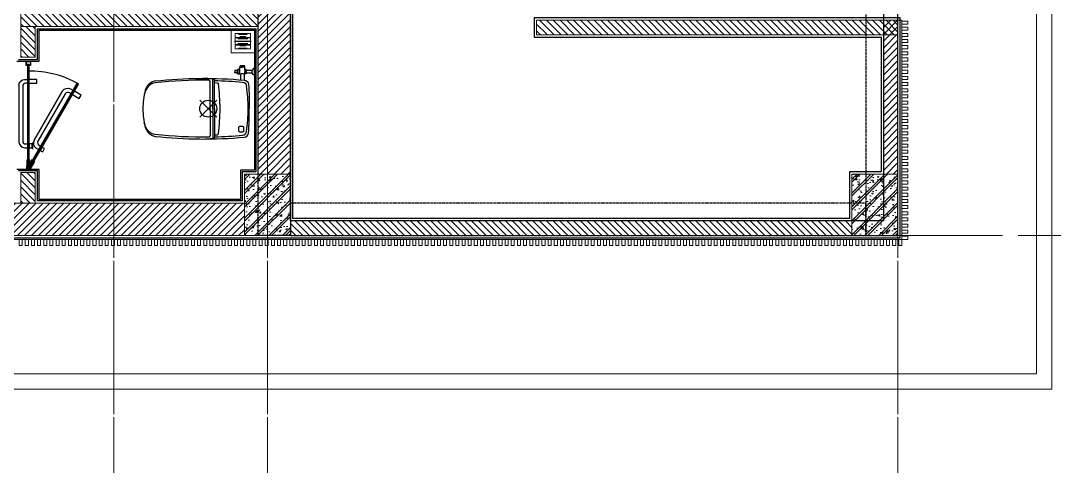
# Model space of a CAD drawing. Header units: millimetres. Extents: x -343543 to 400519, y -115663 to 104219.
# Drawn here: x -147038 to -140317, y 1499 to 4397 of the extents above; entities that cross this region are included whole.
import ezdxf
from ezdxf.xclip import XClip

# ---------------------------------------------------------------- set-up
doc = ezdxf.new("R2010")
doc.units = ezdxf.units.MM
doc.header["$XCLIPFRAME"] = 0
doc.linetypes.add('XREF MAT BANG TUONG XAY$0$CENTER', pattern=[50.8, 31.75, -6.35, 6.35, -6.35])
doc.linetypes.add('XREF MAT BANG TUONG XAY$0$xref_IKIGAI_Cot$0$HIDDEN', pattern=[9.525, 6.35, -3.175])
doc.layers.get('0').update_dxf_attribs({"color": 231, "lineweight": 0})
for name, color, linetype, lineweight in [('A-SYMBOLS', 10, 'Continuous', 13), ('XREF MAT BANG TUONG XAY$0$01.Xref _MB T1$0$A-DOOR', 8, 'Continuous', 9), ('XREF MAT BANG TUONG XAY$0$01.Xref _MB T1$0$A-FNSH', 8, 'Continuous', 9), ('XREF MAT BANG TUONG XAY$0$01.Xref _MB T1$0$A-FURN', 8, 'Continuous', 5), ('XREF MAT BANG TUONG XAY$0$01.Xref _MB T1$0$A-FURN @ 50', 8, 'Continuous', 5), ('XREF MAT BANG TUONG XAY$0$01.Xref _MB T1$0$A-FURN @ 75', 8, 'Continuous', 5), ('XREF MAT BANG TUONG XAY$0$01.Xref _MB T1$0$A-PATT', 8, 'Continuous', 9), ('XREF MAT BANG TUONG XAY$0$01.Xref _MB T1$0$A-TEXT', 8, 'Continuous', 25), ('XREF MAT BANG TUONG XAY$0$01.Xref _MB T1$0$A-WALL-INT', 8, 'Continuous', 9), ('XREF MAT BANG TUONG XAY$0$A-FINE', 8, 'Continuous', 25), ('XREF MAT BANG TUONG XAY$0$A-GRID', 8, 'XREF MAT BANG TUONG XAY$0$CENTER', 15), ('XREF MAT BANG TUONG XAY$0$A-WALL-INT', 8, 'Continuous', 9), ('XREF MAT BANG TUONG XAY$0$xref_IKIGAI_Cot$0$A-FNSH', 8, 'Continuous', 9), ('XREF MAT BANG TUONG XAY$0$xref_IKIGAI_Cot$0$A-PATT', 8, 'Continuous', 5)]:
    doc.layers.add(name, color=color, linetype=linetype, lineweight=lineweight)
for name, color, linetype in [('XREF MAT BANG TUONG XAY$0$A-FNSH', 8, 'Continuous'), ('XREF MAT BANG TUONG XAY$0$A-FURN', 8, 'Continuous'), ('XREF MAT BANG TUONG XAY$0$A-PATT', 8, 'Continuous'), ('XREF MAT BANG TUONG XAY$0$FF-FURN', 8, 'Continuous'), ('XREF MAT BANG TUONG XAY$0$xref_IKIGAI_Cot$0$S-HIDD', 8, 'XREF MAT BANG TUONG XAY$0$xref_IKIGAI_Cot$0$HIDDEN')]:
    doc.layers.add(name, color=color, linetype=linetype)
pattern_1 = [(50, (80, 180), (107.58903, -9.41282), [11.25, -123.75]), (355, (80, 180), (-20.8127, 112.82882), [9, -99]), (100.4514, (88.97, 179.22), (86.7764, 103.41593), [9.56103, -105.17132]), (46.1842, (80, 210), (160.08616, -24.82785), [16.875, -185.625]), (96.6356, (93.34, 207.93), (140.1994, 146.1177), [14.34154, -157.75695]), (351.1842, (80, 210), (140.1993, 146.1178), [13.5, -148.5]), (21, (95, 202.5), (89.53606, -60.39283), [11.25, -123.75]), (326, (95, 202.5), (36.4973, 108.7725), [9, -99]), (71.4514, (102.46, 197.47), (126.0334, 48.37957), [9.56103, -105.17132]), (37.5, (80, 180), (1.82398, 49.934078), [0, -97.8, 0, -100.5, 0, -99.375]), (7.5, (80, 180), (39.46043, 59.16176), [0, -57.3, 0, -95.55, 0, -37.875]), (327.5, (46.55, 180), (80.073365, -3.38323), [0, -37.5, 0, -117, 0, -155.25]), (317.5, (31.55, 180), (87.47793, 15.01575), [0, -48.75, 0, -77.7, 0, -110.25]), (45, (80, 180), (-45.07806, 45.07806), []), (45, (80, 198.375), (-45.07806, 45.07806), [])]

# ---------------------------------------------------------------- blocks, each defined once
blk = doc.blocks.new('XREF MAT BANG TUONG XAY$0$00.xref_IKIGAI_Truc')
at = {"layer": 'XREF MAT BANG TUONG XAY$0$A-GRID', "color": 8, "ltscale": 20}
for points in [[(34900, -3895), (34900, 22924.4)], [(40000, -3895), (40000, 22924.4)], [(35900, -3895), (35900, 10635.4)], [(-2907.5, 3000), (42750, 3000)]]:
    blk.add_lwpolyline(points, dxfattribs=at)
blk = doc.blocks.new('*U117')
at = {"layer": 'XREF MAT BANG TUONG XAY$0$01.Xref _MB T1$0$A-PATT'}
h = blk.add_hatch(dxfattribs=at)
h.set_pattern_fill('ANSI31', color=8, scale=250)
h.set_pattern_definition([(45, (-15, 1633.22), (-22.0971, 22.0971), [])])
h.paths.add_polyline_path([(95, 3650), (0, 3650), (0, 0), (95, 0)])
at = {"layer": 'XREF MAT BANG TUONG XAY$0$01.Xref _MB T1$0$A-WALL-INT', "color": 8}
blk.add_lwpolyline([(95, 3650), (0, 3650), (0, 0), (95, 0)], close=True, dxfattribs=at)
blk = doc.blocks.new('*U125')
at = {"layer": 'XREF MAT BANG TUONG XAY$0$01.Xref _MB T1$0$A-FURN', "color": 8}
blk.add_lwpolyline([(-10, -20), (10, -20), (10, 20), (-10, 20)], close=True, dxfattribs=at)
blk = doc.blocks.new('*U126')
at = {"color": 8, "transparency": 16777216}
for p in [(-8400, 0), (-8360, 0), (-8320, 0), (-8280, 0), (-8240, 0), (-8200, 0), (-8160, 0), (-8120, 0), (-8080, 0), (-8040, 0), (-8000, 0), (-7960, 0), (-7920, 0), (-7880, 0), (-7840, 0), (-7800, 0), (-7760, 0), (-7720, 0), (-7680, 0), (-7640, 0), (-7600, 0), (-7560, 0), (-7520, 0), (-7480, 0), (-7440, 0), (-7400, 0), (-7360, 0), (-7320, 0), (-7280, 0), (-7240, 0), (-7200, 0), (-7160, 0), (-7120, 0), (-7080, 0), (-7040, 0), (-7000, 0), (-6960, 0), (-6920, 0), (-6880, 0), (-6840, 0), (-6800, 0), (-6760, 0), (-6720, 0), (-6680, 0), (-6640, 0), (-6600, 0), (-6560, 0), (-6520, 0), (-6480, 0), (-6440, 0), (-6400, 0), (-6360, 0), (-6320, 0), (-6280, 0), (-6240, 0), (-6200, 0), (-6160, 0), (-6120, 0), (-6080, 0), (-6040, 0), (-6000, 0), (-5960, 0), (-5920, 0), (-5880, 0), (-5840, 0), (-5800, 0), (-5760, 0), (-5720, 0), (-5680, 0), (-5640, 0), (-5600, 0), (-5560, 0), (-5520, 0), (-5480, 0), (-5440, 0), (-5400, 0), (-5360, 0), (-5320, 0), (-5280, 0), (-5240, 0), (-5200, 0), (-5160, 0), (-5120, 0), (-5080, 0), (-5040, 0), (-5000, 0), (-4960, 0), (-4920, 0), (-4880, 0), (-4840, 0), (-4800, 0), (-4760, 0), (-4720, 0), (-4680, 0), (-4640, 0), (-4600, 0), (-4560, 0), (-4520, 0), (-4480, 0), (-4440, 0), (-4400, 0), (-4360, 0), (-4320, 0), (-4280, 0), (-4240, 0), (-4200, 0), (-4160, 0), (-4120, 0), (-4080, 0), (-4040, 0), (-4000, 0), (-3960, 0), (-3920, 0), (-3880, 0), (-3840, 0), (-3800, 0), (-3760, 0), (-3720, 0), (-3680, 0), (-3640, 0), (-3600, 0), (-3560, 0), (-3520, 0), (-3480, 0), (-3440, 0), (-3400, 0), (-3360, 0), (-3320, 0), (-3280, 0), (-3240, 0), (-3200, 0), (-3160, 0), (-3120, 0), (-3080, 0), (-3040, 0), (-3000, 0), (-2960, 0), (-2920, 0), (-2880, 0), (-2840, 0), (-2800, 0), (-2760, 0), (-2720, 0), (-2680, 0)]:
    blk.add_blockref('*U125', p, dxfattribs=at)
blk = doc.blocks.new('*U123')
at = {"layer": 'XREF MAT BANG TUONG XAY$0$01.Xref _MB T1$0$A-FURN', "color": 8}
blk.add_lwpolyline([(-10, -20), (10, -20), (10, 20), (-10, 20)], close=True, dxfattribs=at)
blk = doc.blocks.new('*U124')
at = {"color": 8, "transparency": 16777216}
for p in [(-1400, 0), (-1360, 0), (-1320, 0), (-1280, 0), (-1240, 0), (-1200, 0), (-1160, 0), (-1120, 0), (-1080, 0), (-1040, 0), (-1000, 0), (-960, 0), (-920, 0), (-880, 0), (-840, 0), (-800, 0), (-760, 0), (-720, 0), (-680, 0), (-640, 0), (-600, 0), (-560, 0), (-520, 0), (-480, 0), (-440, 0), (-400, 0), (-360, 0), (-320, 0), (-280, 0), (-240, 0), (-200, 0), (-160, 0), (-120, 0), (-80, 0), (-40, 0), (0, 0)]:
    blk.add_blockref('*U123', p, dxfattribs=at)
blk = doc.blocks.new('XREF MAT BANG TUONG XAY$0$01.Xref _MB T1$0$lam nhom T1')
at = {"color": 8, "elevation": 0}
blk.add_lwpolyline([(0, -25), (0, 1400), (-25, 1400), (-25, -25)], close=True, dxfattribs=at)
at = {"color": 8}
blk.add_lwpolyline([(8395, 0), (0, 0), (0, -25), (8395, -25)], close=True, dxfattribs=at)
at = {"color": 8, "rotation": 270}
blk.add_blockref('*U124', (-45, -15), dxfattribs=at)
at = {"color": 8}
blk.add_blockref('*U126', (8385, -45), dxfattribs=at)
blk = doc.blocks.new('*U121')
at = {"layer": 'XREF MAT BANG TUONG XAY$0$01.Xref _MB T1$0$A-PATT'}
h = blk.add_hatch(dxfattribs=at)
h.set_pattern_fill('ANSI31', color=8, scale=250)
h.set_pattern_definition([(45, (2239.998, -1921.792), (-22.0971, 22.0971), [])])
h.paths.add_polyline_path([(2350, 95), (0, 95), (0, 0), (2350, 0)])
at = {"layer": 'XREF MAT BANG TUONG XAY$0$01.Xref _MB T1$0$A-WALL-INT', "color": 8}
blk.add_lwpolyline([(2350, 95), (0, 95), (0, 0), (2350, 0)], close=True, dxfattribs=at)
blk = doc.blocks.new('*U122')
at = {"layer": 'XREF MAT BANG TUONG XAY$0$01.Xref _MB T1$0$A-PATT'}
h = blk.add_hatch(dxfattribs=at)
h.set_pattern_fill('ANSI31', color=8, scale=250)
h.set_pattern_definition([(45, (889.997, -1921.79), (-22.0971, 22.0971), [])])
h.paths.add_polyline_path([(1000, 95), (0, 95), (0, 0), (1000, 0)])
at = {"layer": 'XREF MAT BANG TUONG XAY$0$01.Xref _MB T1$0$A-WALL-INT', "color": 8}
blk.add_lwpolyline([(1000, 95), (0, 95), (0, 0), (1000, 0)], close=True, dxfattribs=at)
blk = doc.blocks.new('XREF MAT BANG TUONG XAY$0$xref_IKIGAI_Cot')
at = {"layer": 'XREF MAT BANG TUONG XAY$0$xref_IKIGAI_Cot$0$A-PATT'}
h = blk.add_hatch(dxfattribs=at)
h.set_pattern_fill('BT-01', color=8, scale=15, pattern_type=2)
h.set_pattern_definition(pattern_1)
h.paths.add_polyline_path([(36050, 3000), (35750, 3000), (35750, 3400), (36050, 3400)])
h = blk.add_hatch(dxfattribs=at)
h.set_pattern_fill('BT-01', color=8, scale=15, pattern_type=2)
h.set_pattern_definition(pattern_1)
h.paths.add_polyline_path([(40000, 3000), (39700, 3000), (39700, 3400), (40000, 3400)])
at = {"layer": 'XREF MAT BANG TUONG XAY$0$A-GRID', "color": 8, "ltscale": 20}
for points in [[(34900, -3895), (34900, 22924.4)], [(40000, -3895), (40000, 22924.4)], [(35900, -3895), (35900, 10635.4)], [(-2907.5, 3000), (42750, 3000)]]:
    blk.add_lwpolyline(points, dxfattribs=at)
at = {"layer": 'XREF MAT BANG TUONG XAY$0$xref_IKIGAI_Cot$0$A-FNSH', "color": 8}
for points in [[(36050, 3000), (35750, 3000), (35750, 3400), (36050, 3400)], [(40000, 3000), (39700, 3000), (39700, 3400), (40000, 3400)]]:
    blk.add_lwpolyline(points, close=True, dxfattribs=at)
at = {"layer": 'XREF MAT BANG TUONG XAY$0$xref_IKIGAI_Cot$0$S-HIDD', "color": 8}
for points in [[(40000, 19190), (39790, 19190), (39790, 3000), (40000, 3000)], [(36050, 3000), (35840, 3000), (35840, 9990), (36050, 9990)], [(39790, 3210), (36050, 3210), (36050, 3000), (39790, 3000)]]:
    blk.add_lwpolyline(points, close=True, dxfattribs=at)
blk = doc.blocks.new('XREF MAT BANG TUONG XAY$0$01.Xref _MB T1$0$Electronic toilet-bidet Princess PB-101S_top_dwgmodels.com')
at = {"color": 8, "ltscale": 0.25}
for p, q in [((245, -55), (355, 55)), ((245, 55), (355, -55))]:
    blk.add_line(p, q, dxfattribs=at)
at = {"color": 8}
for points in [[(644.3, 180.3, 0.04919), (64.7, 185.4, 0.368917), (38.5, 158.6, 0.0169), (33.1, 0)], [(258.6, 182.9, 0.01756), (77.1, 173, 0.340895), (50.7, 148.6, 0.074358)], [(71.5, 147, -0.414214), (76.3, 151.8), (95.5, 151.8)], [(95.5, 151.8, -0.414214), (100.3, 147), (100.3, 119.4, -0.414214), (95.5, 114.6), (76.3, 114.6, -0.414214), (71.5, 119.4), (71.5, 147)], [(258.6, 170.5), (242, 169, 0.356357), (234.3, 161.4)], [(270.8, 191.8), (263, 190.2, 0.299625), (258.6, 185.7, 1.218048)], [(296.4, 184.5, -0.035814), (646.7, 167.2, -0.219238), (698.3, 135.4, -0.098211), (716.5, 91.3)], [(644.3, -180.3, -0.04919), (64.7, -185.4, -0.368917), (38.5, -158.6, -0.0169), (33.1, 0)], [(296.4, -184.5, 0.035814), (646.7, -167.2, 0.219238), (698.3, -135.4, 0.098211), (716.5, -91.3)], [(258.6, -182.9, -0.01756), (77.1, -173, -0.340895), (50.7, -148.6, -0.074358)], [(258.6, -170.5), (242, -169, -0.356357), (234.3, -161.4)], [(270.8, -191.8), (263, -190.2, -0.299625), (258.6, -185.7, -1.218048)], [(0, -217.7, -0.356543), (14.2, -233.3)], [(0, -262.9, 0.356543), (14.2, -247.3)], [(14.2, -240.3, -0.004949), (14.3, -240.3), (14.3, -240.3)], [(62.2, -269.2, 0.141943), (63.2, -273.4, 0.425136)], [(94.7, -269.2, -0.141943), (93.7, -273.4, -0.425136)]]:
    blk.add_lwpolyline(points, format="xyb", dxfattribs=at)
for points in [[(258.6, 0), (258.6, 185.7)], [(270.8, 0), (270.8, 191.8)], [(287, 0), (287, 174.9)], [(258.6, 0), (258.6, -185.7)], [(270.8, 0), (270.8, -191.8)], [(287, 0), (287, -174.9)], [(62.2, -225.9), (66.6, -223.4), (66.6, -185.6)], [(94.7, -225.9), (90.3, -223.4), (90.3, -187.6)], [(0, -217.7), (0, -262.9)], [(14.3, -230.7), (52.7, -230.7), (52.5, -249.9), (14.1, -249.9)], [(14.2, -233.3), (14.2, -247.3)], [(52.6, -230.7), (52.6, -225.9), (62.2, -225.9), (62.2, -240.3)], [(52.6, -249.9), (52.6, -254.7), (62.2, -254.7), (62.2, -240.3)], [(62.2, -254.7), (62.2, -269.2), (78.4, -269.2)], [(94.7, -225.9), (94.7, -269.2), (78.4, -269.2)], [(107, -225.9), (94.7, -225.9)], [(94.7, -254.7), (107, -254.7)], [(107, -254.7), (107, -225.9)], [(107, -225.9), (112.1, -233.2), (112.1, -240.3)], [(107, -254.7), (112.1, -247.4), (112.1, -240.3)], [(112.1, -233.2), (128, -233.2), (128, -240.3)], [(112.1, -247.4), (128, -247.4), (128, -240.3)], [(63.2, -273.4), (78.4, -273.4)], [(63.2, -273.4), (63.2, -279.6), (93.7, -279.6), (93.7, -273.4)], [(93.7, -273.4), (78.4, -273.4)]]:
    blk.add_lwpolyline(points, dxfattribs=at)
at = {"color": 8, "ltscale": 0.25}
blk.add_circle((300, 0), 55, dxfattribs=at)
at = {"color": 8}
for centre, radius, start, end in [((1153, 0), 1112.3, 172.32074, 180), ((1427.3, 0), 1203.9, 172.2935, 180), ((352.2, -398.5), 595.9, 91.52087, 97.84644), ((296.6, 174.9), 9.61, 91.27341, 180), ((630.9, 99.6), 81.7, 14.44835, 83.95562), ((244.5, 0), 480.7, 0, 14.44835), ((1153, 0), 1112.3, 180, 187.67926), ((1427.3, 0), 1203.9, 180, 187.7065), ((244.5, 0), 480.7, 345.55165, 0), ((630.9, -99.6), 81.7, 276.04438, 345.55165), ((352.2, 398.5), 595.9, 262.15356, 268.47913), ((296.6, -174.9), 9.61, 180, 268.72659), ((78.4, -202.3), 24.2, 240.69729, 299.30271)]:
    blk.add_arc(centre, radius, start, end, dxfattribs=at)
blk = doc.blocks.new('XREF MAT BANG TUONG XAY$0$01.Xref _MB T1$0$Drain')
at = {"color": 8}
blk.add_lwpolyline([(-1.2, -1.2), (1.2, -1.2), (1.2, 1.2), (-1.2, 1.2)], close=True, dxfattribs=at)
at = {"color": 8, "const_width": 0.16}
for points in [[(-0.73, 0.48), (-0.73, -0.48)], [(-0.37, 0.79), (-0.37, -0.79)], [(0, 0.87), (0, -0.87)], [(0.37, 0.79), (0.37, -0.79)], [(0.73, 0.48), (0.73, -0.48)]]:
    blk.add_lwpolyline(points, dxfattribs=at)
blk = doc.blocks.new('*U3479')
at = {"layer": 'XREF MAT BANG TUONG XAY$0$01.Xref _MB T1$0$A-FURN @ 50', "color": 8, "xscale": -41.66666666666694, "yscale": 41.66666666666694, "zscale": 41.66666666666693, "rotation": 270}
blk.add_blockref('XREF MAT BANG TUONG XAY$0$01.Xref _MB T1$0$Drain', (-4344.7, 1263.5), dxfattribs=at)
at = {"layer": 'XREF MAT BANG TUONG XAY$0$01.Xref _MB T1$0$A-FURN @ 75', "color": 8, "xscale": -62.50000000000041, "yscale": 62.50000000000041, "zscale": 62.50000000000039, "rotation": 270}
blk.add_blockref('XREF MAT BANG TUONG XAY$0$01.Xref _MB T1$0$Drain', (-4344.7, 1263.5), dxfattribs=at)
blk = doc.blocks.new('XREF MAT BANG TUONG XAY$0$YLD.Studio-04-132')
at = {"layer": 'XREF MAT BANG TUONG XAY$0$FF-FURN', "color": 8}
blk.add_lwpolyline([(-6, 25), (6, 25), (6, 30), (15, 30), (15, 0), (-15, 0), (-15, 30), (-6, 30), (-6, 25)], dxfattribs=at)
blk.add_lwpolyline([(-8, 23), (8, 23), (8, 28), (13, 28), (13, 2), (-13, 2), (-13, 28), (-8, 28)], close=True, dxfattribs=at)
for centre, start, end in [((-4.8, 30.3), 99.56402, 194.92417), ((4.8, 30.3), 345.07583, 80.43598)]:
    blk.add_arc(centre, 1.25, start, end, dxfattribs=at)
blk = doc.blocks.new('XREF MAT BANG TUONG XAY$0$YLD.Studio-04-207')
at = {"layer": 'XREF MAT BANG TUONG XAY$0$FF-FURN', "color": 8, "ltscale": 150}
for p, q in [((-40, -52), (-10, 0)), ((-10, 0), (7.3, -10)), ((-321.3, -559.3), (-5.3, -11.9)), ((-40, -52), (-36.5, -54)), ((-26.1, -60), (-22.7, -62)), ((-22.7, -62), (7.3, -10))]:
    blk.add_line(p, q, dxfattribs=at)
for points in [[(-9.1, -9.7), (-11.3, -10.3), (-325, -553.7), (-323.9, -557.8), (-318.7, -560.8), (-314.6, -559.7), (-1.6, -17.5), (-2.7, -13.4)], [(-8.6, -29.7), (-6, -31.2), (4, -13.8), (-11.6, -4.8), (-21.6, -22.2), (-19, -23.7), (-10.5, -8.9), (-0.1, -14.9)]]:
    blk.add_lwpolyline(points, close=True, dxfattribs=at)
for points in [[(-222.4, -510.8), (-37, -189.7, 0.368054), (-50.6, -139), (-66.5, -129.9)], [(-37, -189.7), (-222.4, -510.8, -0.368054), (-273, -524.3), (-288.9, -515.1)], [(-276.4, -493.5), (-267.3, -498.7, 0.414214), (-240, -491.4), (-62.6, -184.1, 0.414214), (-69.9, -156.8), (-79, -151.5)]]:
    blk.add_lwpolyline(points, format="xyb", dxfattribs=at)
at = {"layer": 'XREF MAT BANG TUONG XAY$0$FF-FURN', "color": 8, "ltscale": 100}
blk.add_lwpolyline([(-105.8, -136), (-89.4, -145.5), (-76.9, -123.9), (-93.3, -114.4)], close=True, dxfattribs=at)
blk.add_lwpolyline([(-286.8, -487.5), (-330.1, -462.4), (-342.6, -484.1), (-299.3, -509.1)], dxfattribs=at)
at = {"layer": 'XREF MAT BANG TUONG XAY$0$FF-FURN', "color": 8, "ltscale": 150}
blk.add_arc((-8.5, 1.5), 641.5, 240.52614, 270.75663, dxfattribs=at)
blk = doc.blocks.new('XREF MAT BANG TUONG XAY$0$YLD.Studio-04-126')
at = {"layer": 'XREF MAT BANG TUONG XAY$0$01.Xref _MB T1$0$A-DOOR', "color": 8}
blk.add_lwpolyline([(4.4, -8), (6, -9.6), (6, -637), (3, -640), (-3, -640), (-6, -637), (-6, -9.6), (-4.4, -8)], close=True, dxfattribs=at)
at = {"layer": 'XREF MAT BANG TUONG XAY$0$FF-FURN', "color": 8}
blk.add_line((0, -640), (0, -8), dxfattribs=at)
for points in [[(6, -60), (10, -60), (10, 0), (-10, 0), (-10, -60), (-6, -60)], [(-6, -560.6), (-56, -560.6), (-56, -585.6), (-6, -585.6)]]:
    blk.add_lwpolyline(points, dxfattribs=at)
for points in [[(-6, -25), (-9, -25), (-9, -5), (9, -5), (9, -25), (6, -25), (6, -8), (-6, -8)], [(-29, -136.3), (-29, -170.1), (-25, -170.1), (-25, -136.3)], [(-25, -165.7), (-6, -165.7), (-6, -140.7), (-25, -140.7)]]:
    blk.add_lwpolyline(points, close=True, dxfattribs=at)
for points in [[(61.5, -548.6), (61.5, -177.8, 0.368054), (24.4, -140.7), (6, -140.7)], [(6, -560.6), (16.5, -560.6, 0.414214), (36.5, -540.6), (36.5, -185.7, 0.414214), (16.5, -165.7), (6, -165.7)], [(61.5, -548.6, -0.36855), (24.4, -585.6), (6, -585.6)]]:
    blk.add_lwpolyline(points, format="xyb", dxfattribs=at)
blk = doc.blocks.new('*U221')
at = {"layer": 'XREF MAT BANG TUONG XAY$0$A-PATT'}
h = blk.add_hatch(dxfattribs=at)
h.set_pattern_fill('ANSI31', color=8, scale=10)
h.set_pattern_definition([(45, (39801.808, -11293.564), (-22.45064, 22.45064), [])])
h.paths.add_polyline_path([(-38.7, 47.5), (4316.3, 47.5), (4316.3, -162.5), (-38.7, -162.5)])
at = {"layer": 'XREF MAT BANG TUONG XAY$0$A-WALL-INT', "color": 8}
blk.add_lwpolyline([(-38.7, 47.5), (4316.3, 47.5), (4316.3, -162.5), (-38.7, -162.5)], close=True, dxfattribs=at)
blk = doc.blocks.new('*U228')
at = {"layer": 'XREF MAT BANG TUONG XAY$0$A-PATT'}
h = blk.add_hatch(dxfattribs=at)
h.set_pattern_fill('ANSI31', color=8, scale=10)
h.set_pattern_definition([(45, (42036.79, -11293.564), (-22.45064, 22.45064), [])])
h.paths.add_polyline_path([(-38.7, 47.5), (6551.3, 47.5), (6551.3, -162.5), (-38.7, -162.5)])
at = {"layer": 'XREF MAT BANG TUONG XAY$0$A-WALL-INT', "color": 8}
blk.add_lwpolyline([(-38.7, 47.5), (6551.3, 47.5), (6551.3, -162.5), (-38.7, -162.5)], close=True, dxfattribs=at)
blk = doc.blocks.new('*U223')
at = {"layer": 'XREF MAT BANG TUONG XAY$0$A-PATT'}
h = blk.add_hatch(dxfattribs=at)
h.set_pattern_fill('ANSI31', color=8, scale=10)
h.set_pattern_definition([(45, (35646.79, -11178.564), (-22.45064, 22.45064), [])])
h.paths.add_polyline_path([(-38.7, 47.5), (161.3, 47.5), (161.3, -47.5), (-38.7, -47.5)])
at = {"layer": 'XREF MAT BANG TUONG XAY$0$A-WALL-INT', "color": 8}
blk.add_lwpolyline([(-38.7, 47.5), (161.3, 47.5), (161.3, -47.5), (-38.7, -47.5)], close=True, dxfattribs=at)
blk = doc.blocks.new('*U224')
at = {"layer": 'XREF MAT BANG TUONG XAY$0$A-PATT'}
h = blk.add_hatch(dxfattribs=at)
h.set_pattern_fill('ANSI31', color=8, scale=10)
h.set_pattern_definition([(45, (36991.79, -11178.564), (-22.45064, 22.45064), [])])
h.paths.add_polyline_path([(-38.7, 47.5), (1506.3, 47.5), (1506.3, -47.5), (-38.7, -47.5)])
at = {"layer": 'XREF MAT BANG TUONG XAY$0$A-WALL-INT', "color": 8}
blk.add_lwpolyline([(-38.7, 47.5), (1506.3, 47.5), (1506.3, -47.5), (-38.7, -47.5)], close=True, dxfattribs=at)
blk = doc.blocks.new('XREF MAT BANG TUONG XAY$0$01.Xref _MB T1$0$Phong tam')
at = {"color": 8}
blk.add_line((-2950, 1070), (-2950, 1109), dxfattribs=at)
at = {"layer": 'XREF MAT BANG TUONG XAY$0$01.Xref _MB T1$0$A-DOOR', "color": 8, "elevation": 0}
blk.add_lwpolyline([(-2947, 1109), (-2953, 1109), (-2955, 1107), (-2955, 1072), (-2953, 1070), (-2947, 1070), (-2945, 1072), (-2945, 1107)], close=True, dxfattribs=at)
at = {"color": 8, "xscale": -1, "rotation": 180}
for name, p in [('XREF MAT BANG TUONG XAY$0$01.Xref _MB T1$0$Electronic toilet-bidet Princess PB-101S_top_dwgmodels.com', (-4420, 825.1)), ('XREF MAT BANG TUONG XAY$0$01.Xref _MB T1$0$Electronic toilet-bidet Princess PB-101S_top_dwgmodels.com', (-4420, 825.1)), ('XREF MAT BANG TUONG XAY$0$YLD.Studio-04-132', (-2950, 1135)), ('XREF MAT BANG TUONG XAY$0$YLD.Studio-04-207', (-2950, 430))]:
    blk.add_blockref(name, p, dxfattribs=at)
at = {"layer": 'XREF MAT BANG TUONG XAY$0$01.Xref _MB T1$0$A-DOOR', "color": 8, "xscale": -1, "rotation": 180}
blk.add_blockref('XREF MAT BANG TUONG XAY$0$YLD.Studio-04-126', (-2950, 430), dxfattribs=at)
at = {"layer": 'XREF MAT BANG TUONG XAY$0$01.Xref _MB T1$0$A-FURN', "linetype": 'Continuous'}
blk.add_blockref('*U3479', (0, 0), dxfattribs=at)
at = {"layer": 'XREF MAT BANG TUONG XAY$0$01.Xref _MB T1$0$A-FURN', "color": 8, "xscale": -1, "rotation": 180}
blk.add_blockref('XREF MAT BANG TUONG XAY$0$01.Xref _MB T1$0$Electronic toilet-bidet Princess PB-101S_top_dwgmodels.com', (-4420, 825.1), dxfattribs=at)
at = {"layer": 'XREF MAT BANG TUONG XAY$0$A-FURN', "color": 8}
for name, p, rotation in [('*U228', (-4607.5, 438.7), 90), ('*U224', (-2938.7, 1407.5), 180)]:
    blk.add_blockref(name, p, dxfattribs=dict(at, rotation=rotation))
for name, p, xscale, rotation in [('*U223', (-2947.5, 1321.3), -1.000000000000001, 90), ('*U223', (-2947.5, 371.3), -1.000000000000001, 90), ('*U221', (-4316.3, 47.5), -1, 180)]:
    blk.add_blockref(name, p, dxfattribs=dict(at, xscale=xscale, rotation=rotation))
blk = doc.blocks.new('01.Xref _MB T1')
at = {"color": 8}
blk.add_lwpolyline([(39999.98286, 2999.99997), (40000.00012, 19400), (-0.00011, 19399.99891), (0.00011, 2999.99997), (8394.99073, 2999.9999), (8394.99073, -99.99996), (31605.0109, -99.99952), (31605.0109, 3000.00035)], close=True, dxfattribs=at)
at = {"layer": 'XREF MAT BANG TUONG XAY$0$01.Xref _MB T1$0$A-FNSH', "color": 8}
for points in [[(31714.99073, 1999.99999), (41000, 1999.99998), (41000.00012, 20399.99968), (25516.68715, 20400.0078)], [(31605.00949, 2099.99999), (40900.00022, 2099.99998), (40900.00024, 8054.99997)]]:
    blk.add_lwpolyline(points, dxfattribs=at)
at = {"layer": 'XREF MAT BANG TUONG XAY$0$A-FINE', "color": 8}
blk.add_lwpolyline([(36050.00152, 9989.99976), (39905.01103, 9989.99976), (39905.01103, 3094.99998), (36050.00152, 3094.99998)], close=True, dxfattribs=at)
at = {"layer": 'XREF MAT BANG TUONG XAY$0$A-FNSH', "color": 8}
for points in [[(34270.0013, 4134.99998), (34415.0013, 4134.99998), (34415.0013, 4334.99989), (35815.01921, 4335.00176), (35815.02044, 3424.99996), (35725.02005, 3424.99996), (35725.02005, 3234.99987), (34415.00076, 3235.00003), (34415.00076, 3429.9998), (34270.00076, 3430.00006)], [(34280.0013, 4144.99998), (34405.0013, 4144.99998), (34405.0013, 4344.99988), (35825.0192, 4345.00177), (35825.02045, 3414.99996), (35735.02005, 3414.99996), (35735.02005, 3224.99987), (34405.00076, 3225.00003), (34405.00076, 3419.99982), (34280.00076, 3420.00004)], [(25775.01058, 5984.99999), (31040.01069, 5984.99999), (31040.01069, 5884.99999), (31380.0013, 5884.99999), (31380.0013, 1284.99999), (31620.01069, 1284.99999), (31620.00978, 2985.0003), (40015.01091, 2984.99996), (40015.00113, 4414.99998), (37635.00083, 4415.00002), (37635.00082, 4290.0096), (39890.01081, 4290.00949), (39890.01081, 3414.99997), (39685.00142, 3414.99997), (39685.0012, 3109.99998), (36065.02005, 3109.99998), (36065.02143, 9974.99976), (39585.00146, 9975), (39585.00146, 9785.00021), (39890.01088, 9785.00021), (39890.01013, 5504.99989)]]:
    blk.add_lwpolyline(points, dxfattribs=at)
at = {"color": 8}
blk.add_blockref('XREF MAT BANG TUONG XAY$0$00.xref_IKIGAI_Truc', (0.00011, 0), dxfattribs=at)
ref = blk.add_blockref('XREF MAT BANG TUONG XAY$0$xref_IKIGAI_Cot', (-0.00927, -0.00001), dxfattribs=at)
XClip(ref).set_block_clipping_path([(-1610.3425959283, -2225.6693134198), (41829.1295208634, 21555.8819575264)])
at = {"color": 8, "xscale": -1}
blk.add_blockref('XREF MAT BANG TUONG XAY$0$01.Xref _MB T1$0$lam nhom T1', (40000.00171, 2999.99998), dxfattribs=at)
at = {"layer": 'XREF MAT BANG TUONG XAY$0$01.Xref _MB T1$0$A-WALL-INT', "color": 8, "xscale": -1}
for name, p, rotation in [('*U121', (40000.00171, 4305.00949), 359.9999412134841), ('*U122', (39905.01121, 3399.99997), 269.9999412134841)]:
    blk.add_blockref(name, p, dxfattribs=dict(at, rotation=rotation))
at = {"layer": 'XREF MAT BANG TUONG XAY$0$01.Xref _MB T1$0$A-WALL-INT', "color": 8, "rotation": 270.0000587865159}
blk.add_blockref('*U117', (36049.99988, 3094.99998), dxfattribs=at)
at = {"layer": 'XREF MAT BANG TUONG XAY$0$01.Xref _MB T1$0$A-TEXT', "color": 8, "xscale": -1}
blk.add_blockref('XREF MAT BANG TUONG XAY$0$01.Xref _MB T1$0$Phong tam', (31395.0001, 2999.99999), dxfattribs=at)

msp = doc.modelspace()

# ---------------------------------------------------------------- block references
at = {"layer": 'A-SYMBOLS'}
msp.add_blockref('01.Xref _MB T1', (-181333.1, 0), dxfattribs=at)

doc.saveas('drawing.dxf')
